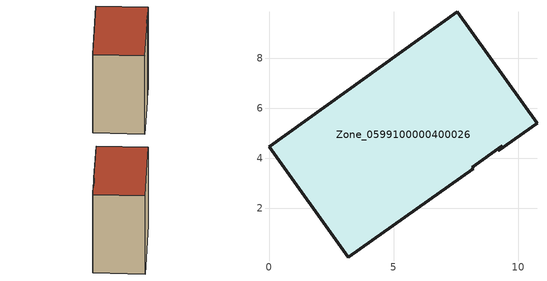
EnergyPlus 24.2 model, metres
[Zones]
Zone_0599100000400026
 floor ground (C_G): 0,4.47 7.55,9.87 10.74,5.41 9.2,4.3 9.35,4.5 8.16,3.64 8.2,3.58 3.17,0.03 z0
 wall outside (C_F): 7.55,9.87 0,4.47 3.17,0.03 8.2,3.58 8.16,3.64 9.35,4.5 9.2,4.3 10.74,5.41 7.55,9.87 z0:9.74
 roof outside (C_R): 9.35,4.5 9.2,4.3 10.74,5.41 7.55,9.87 0,4.47 3.17,0.03 8.2,3.58 8.16,3.64 z9.74
[BUILDING]
Pand.0599100000400026: North Axis=0; Terrain=City; Loads Convergence Tolerance Value=0.04; Temperature Convergence Tolerance Value=0.4; Solar Distribution=FullExterior; Maximum Number of Warmup Days=25; Minimum Number of Warmup Days=1
[Site:Location]
Rotterdam.The.Hague.AP_ZH_NLD Design_Conditions: Latitude=51.96; Longitude=4.45; Time Zone=1; Elevation=-4.5
[SITE:GROUNDTEMPERATURE:BUILDINGSURFACE]
18, 18, 18, 18, 18, 18, 18, 18, 18, 18, 18, 18
[MATERIAL] Thermal Absorptance=0.9; Solar Absorptance=0.7; Visible Absorptance=0.7
Name | Roughness | Thickness | Conductivity | Density | Specific Heat
G.TC.1992-2005 | MediumSmooth | 0.15 | 0.06 | 540 | 1210
F.TC.1992-2005 | Rough | 0.3 | 0.12 | 1920 | 840
R.TC.1992-2005 | MediumRough | 0.2 | 0.08 | 1500 | 1000
[CONSTRUCTION]
C_G: G.TC.1992-2005
C_F: F.TC.1992-2005
C_R: R.TC.1992-2005
[ZONE]
Zone_0599100000400026: Type=1; Multiplier=1; Ceiling Height=Autocalculate; Volume=Autocalculate; Floor Area=autocalculate; Part of Total Floor Area=Yes
[ZONEINFILTRATION:DESIGNFLOWRATE]
Infil_Zone_0599100000400026: Zone or ZoneList or Space or SpaceList=Zone_0599100000400026; Schedule=AlwaysOn; Design Flow Rate Calculation Method=Flow/Area; Flow Rate per Floor Area=0.0015; Constant Term Coefficient=1; Temperature Term Coefficient=0; Velocity Term Coefficient=0; Velocity Squared Term Coefficient=0
[HVACTEMPLATE:ZONE:IDEALLOADSAIRSYSTEM]
Zone_0599100000400026: Maximum Heating Supply Air Temperature=50; Minimum Cooling Supply Air Temperature=13; Maximum Heating Supply Air Humidity Ratio=0.0156; Minimum Cooling Supply Air Humidity Ratio=0.0077; Heating Limit=NoLimit; Cooling Limit=NoLimit; Dehumidification Control Type=ConstantSensibleHeatRatio; Cooling Sensible Heat Ratio=0.7; Dehumidification Setpoint=60; Humidification Control Type=None; Humidification Setpoint=30; Outdoor Air Method=None; Outdoor Air Flow Rate per Person=0.00944; Outdoor Air Flow Rate per Zone Floor Area=0; Outdoor Air Flow Rate per Zone=0; Demand Controlled Ventilation Type=None; Outdoor Air Economizer Type=NoEconomizer; Heat Recovery Type=None; Sensible Heat Recovery Effectiveness=0.7; Latent Heat Recovery Effectiveness=0.65
[ZONECONTROL:THERMOSTAT]
ThermostatControl_Zone_0599100000400026: Zone or ZoneList=Zone_0599100000400026; Control Type Schedule=DualSetpointControlType; Control 1=Thermostat_Zone_0599100000400026; Temperature Difference Between Cutout And Setpoint=0
[THERMOSTATSETPOINT:DUALSETPOINT]
Thermostat_Zone_0599100000400026: Heating Setpoint Temperature Schedule=HeatingSetpoint_Zone_0599100000400026; Cooling Setpoint Temperature Schedule=CoolingSetpoint_Zone_0599100000400026
[SCHEDULE:COMPACT]
HeatingSetpoint_Zone_0599100000400026: Through: 12/31, For: AllDays, Until: 24:00, 21
CoolingSetpoint_Zone_0599100000400026: Through: 12/31, For: AllDays, Until: 24:00, 24
DualSetpointControlType: Through: 12/31, For: AllDays, Until: 24:00, 4
AlwaysOn: Through: 12/31, For: AllDays, Until: 24:00, 1
